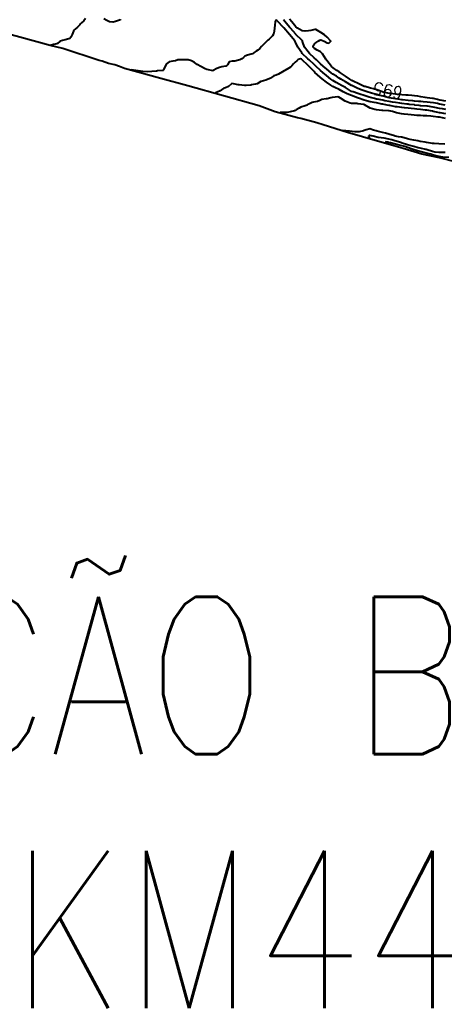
# Model space of a CAD drawing. Header units: metres. Extents: x 286371 to 293043, y 7462578 to 7466404.
# Drawn here: x 287804.7 to 287939.4, y 7464885.6 to 7465199.6 of the extents above; entities that cross this region are included whole.
import ezdxf
from ezdxf.enums import TextEntityAlignment as Align

# ---------------------------------------------------------------- set-up
doc = ezdxf.new("R2010")
doc.units = ezdxf.units.M
doc.header["$MEASUREMENT"] = 0
for name, color, linetype in [('Area', 45, 'Continuous'), ('Cotas', 45, 'Continuous'), ('Curvas de Nivel 1m', 11, 'Continuous'), ('Curvas de Nivel 5m', 15, 'Continuous'), ('TEXTO', 45, 'Continuous')]:
    doc.layers.add(name, color=color, linetype=linetype)
doc.styles.add('ROMANS', font='romans', dxfattribs={"height": 0.2})
doc.styles.add('Style-STANDARD', font='STANDARD.shx')

msp = doc.modelspace()

# ---------------------------------------------------------------- linework, layer by layer
at = {"layer": 'Area'}
msp.add_polyline3d([(287943.22, 7465154.34, 702.02), (287937.83, 7465155.72, 689.89), (287932.31, 7465156.87, 689.96), (287926.34, 7465158.7, 690.22), (287923.35, 7465159.58, 690.3), (287913.46, 7465162.36, 690.79), (287908.71, 7465163.8, 691.4), (287900.96, 7465166.17, 690.68), (287898.94, 7465166.81, 690.65), (287893.84, 7465168.17, 691.07), (287892.77, 7465168.4, 691.07), (287885.74, 7465170.3, 700.6), (287880.62, 7465172.28, 691.69), (287858, 7465178.59, 692.75), (287849.45, 7465180.9, 693.1), (287837.92, 7465184.09, 693.37), (287836.32, 7465184.7, 693.37), (287834.84, 7465185.23, 694.91), (287832.81, 7465185.71, 700.05), (287830.79, 7465186.41, 700.98), (287829.85, 7465186.63, 700.85), (287818.34, 7465190.46, 709.16), (287814.3, 7465191.39, 712.91), (287804.72, 7465194.1, 698.6), (287790, 7465197.99, 695.11)], dxfattribs=at)
at = {"layer": 'Curvas de Nivel 1m', "flags": 128}
for points, elevation in [([(287825.57, 7465199.95), (287825.05, 7465199.21), (287824.3, 7465198.6), (287823.98, 7465198.29), (287823.71, 7465197.97), (287823.03, 7465197.24), (287822.27, 7465196.57), (287821.96, 7465196.31), (287821.73, 7465196), (287821.34, 7465194.91), (287820.9, 7465194.01), (287820.59, 7465193.66), (287820.23, 7465193.49), (287819.07, 7465193.2), (287818.22, 7465192.98), (287817.54, 7465192.73), (287816.6, 7465192.08), (287816.4, 7465191.98), (287815.37, 7465191.71), (287814.64, 7465191.49)], 694), ([(287836.64, 7465199.78), (287836.55, 7465199.54), (287836.31, 7465199.42), (287835.09, 7465199.02), (287834.3, 7465198.78), (287833.19, 7465198.95), (287832.31, 7465199.32), (287831.37, 7465199.86)], 694), ([(287939.89, 7465171.09), (287938.83, 7465171.27), (287937.89, 7465171.44), (287936.4, 7465171.75), (287935.9, 7465171.84), (287934.06, 7465172.13), (287933.9, 7465172.14), (287931.96, 7465172.26), (287931.9, 7465172.27), (287931.86, 7465172.27), (287931.43, 7465172.32), (287930.05, 7465172.49), (287929.91, 7465172.51), (287928.22, 7465172.69), (287927.91, 7465172.72), (287927.53, 7465172.77), (287925.91, 7465172.96), (287925.29, 7465173.04), (287923.92, 7465173.26), (287922.97, 7465173.41), (287921.92, 7465173.6), (287920.55, 7465173.87), (287919.93, 7465174), (287918.1, 7465174.36), (287917.93, 7465174.4), (287917.21, 7465174.55), (287915.94, 7465174.86), (287915.54, 7465174.97), (287913.95, 7465175.49), (287912.63, 7465175.94), (287911.96, 7465176.17), (287910.44, 7465176.65), (287909.97, 7465176.83), (287909.6, 7465177.03), (287907.99, 7465178.01), (287906.78, 7465178.7), (287906.01, 7465179.14), (287905.06, 7465179.69), (287904.03, 7465180.32), (287903.41, 7465180.75), (287902.05, 7465181.83), (287900.88, 7465182.79), (287900.07, 7465183.5), (287898.66, 7465184.83), (287898.1, 7465185.36), (287896.52, 7465186.86), (287896.13, 7465187.22), (287894.31, 7465188.89), (287894.16, 7465189.06), (287892.92, 7465190.91), (287892.21, 7465192.49), (287891.97, 7465192.93), (287890.24, 7465194.95), (287888.48, 7465196.98), (287888.28, 7465197.21), (287886.55, 7465199.01), (287886.32, 7465199.22), (287885.94, 7465199.4), (287885.7, 7465199.02), (287885.61, 7465197.71), (287885.56, 7465197.03), (287885.42, 7465195.87), (287885.17, 7465195.03), (287884.84, 7465194.43), (287884.23, 7465193.79), (287883.83, 7465193.44), (287883.42, 7465193.06), (287882.2, 7465191.9), (287881.41, 7465191.1), (287880.81, 7465190.47), (287880.17, 7465189.91), (287879.71, 7465189.57), (287879.08, 7465189.13), (287878.53, 7465188.76), (287878.15, 7465188.6), (287876.99, 7465188.31), (287876.14, 7465187.98), (287875.67, 7465187.64), (287875.12, 7465187.19), (287874.49, 7465186.82), (287874.12, 7465186.7), (287872.91, 7465186.43), (287872.11, 7465186.38), (287871.1, 7465186.26), (287870.56, 7465185.26), (287870.34, 7465185.01), (287870.09, 7465184.89), (287868.79, 7465184.58), (287868.08, 7465184.46), (287867.25, 7465184.14), (287866.07, 7465183.41), (287866, 7465183.39), (287864.07, 7465183.74), (287863.48, 7465183.96), (287862.09, 7465184.72), (287861, 7465185.4), (287860.11, 7465185.98), (287859.18, 7465186.49), (287858.12, 7465186.83), (287857.55, 7465186.88), (287856.13, 7465186.89), (287854.82, 7465186.8), (287854.12, 7465186.57), (287853.26, 7465186.38), (287852.11, 7465186.18), (287851.22, 7465185.55), (287850.33, 7465183.82), (287850.21, 7465183.57), (287850.15, 7465183.5), (287850.07, 7465183.46), (287848.35, 7465183.32), (287848.07, 7465183.29), (287846.59, 7465183.1), (287845.3, 7465183.03), (287843.69, 7465183.13), (287840.07, 7465183.72)], 693), ([(287939.63, 7465172.48), (287937.91, 7465172.79), (287937.22, 7465172.93), (287935.92, 7465173.16), (287934.87, 7465173.32), (287933.92, 7465173.43), (287932.69, 7465173.54), (287931.92, 7465173.6), (287931.25, 7465173.66), (287929.93, 7465173.76), (287929.39, 7465173.81), (287927.93, 7465173.97), (287926.18, 7465174.17), (287925.93, 7465174.19), (287924.03, 7465174.44), (287923.93, 7465174.46), (287921.94, 7465174.83), (287921.51, 7465174.91), (287919.95, 7465175.29), (287918.92, 7465175.55), (287917.95, 7465175.81), (287916.26, 7465176.26), (287915.96, 7465176.35), (287915.28, 7465176.57), (287913.97, 7465177.02), (287913.35, 7465177.23), (287911.98, 7465177.75), (287910.03, 7465178.65), (287909.99, 7465178.67), (287909.95, 7465178.7), (287908.02, 7465179.82), (287906.59, 7465180.71), (287906.04, 7465181.06), (287905.17, 7465181.61), (287904.06, 7465182.32), (287903.46, 7465182.75), (287902.08, 7465183.87), (287901, 7465184.79), (287900.11, 7465185.62), (287898.87, 7465186.82), (287898.13, 7465187.53), (287896.67, 7465188.86), (287896.16, 7465189.35), (287895.05, 7465190.88), (287894.44, 7465192.66), (287894.38, 7465192.89), (287894.22, 7465193.14), (287892.28, 7465194.92), (287892.24, 7465194.96), (287890.54, 7465196.95), (287890.28, 7465197.26), (287888.84, 7465198.98), (287888.32, 7465199.6)], 694), ([(287939.87, 7465169.7), (287938.09, 7465170), (287937.87, 7465170.04), (287936.96, 7465170.24), (287935.88, 7465170.47), (287935.62, 7465170.52), (287933.88, 7465170.82), (287933.28, 7465170.9), (287931.89, 7465171.05), (287930.72, 7465171.17), (287929.89, 7465171.26), (287928.9, 7465171.36), (287927.89, 7465171.45), (287926.73, 7465171.56), (287925.89, 7465171.67), (287924.45, 7465171.88), (287923.9, 7465171.97), (287922.08, 7465172.3), (287921.9, 7465172.33), (287921.22, 7465172.48), (287919.91, 7465172.75), (287919.6, 7465172.81), (287917.91, 7465173.14), (287917.18, 7465173.28), (287915.92, 7465173.53), (287914.69, 7465173.81), (287913.93, 7465174.03), (287912.18, 7465174.62), (287911.94, 7465174.71), (287911.81, 7465174.75), (287909.95, 7465175.47), (287908.54, 7465176.09), (287907.96, 7465176.37), (287907.34, 7465176.69), (287905.98, 7465177.43), (287904.66, 7465178.07), (287904, 7465178.39), (287903.42, 7465178.75), (287902.02, 7465179.79), (287900.67, 7465180.79), (287900.04, 7465181.31), (287898.35, 7465182.83), (287898.07, 7465183.1), (287896.36, 7465184.86), (287896.1, 7465185.12), (287894.27, 7465186.89), (287894.13, 7465187.03), (287893.81, 7465187.22), (287893.04, 7465186.91), (287892.55, 7465186.49), (287892.11, 7465186.12), (287891.51, 7465185.53), (287891.02, 7465184.94), (287890.54, 7465184.49), (287890.08, 7465184.21), (287888.06, 7465182.99), (287886.81, 7465182.26), (287886.05, 7465182.02), (287885.31, 7465181.77), (287884.22, 7465181.05), (287884.12, 7465180.97), (287884.03, 7465180.9), (287882.76, 7465180.34), (287882.02, 7465180.19), (287881.19, 7465179.93), (287880.01, 7465179.22), (287879.93, 7465179.19), (287879.52, 7465179.12), (287878.24, 7465178.9), (287878, 7465178.85), (287876.47, 7465178.69), (287876, 7465178.72), (287874.3, 7465178.9), (287874, 7465178.93), (287872.5, 7465179.23), (287872, 7465179.29), (287871.96, 7465179.28), (287871.88, 7465179.24), (287870.89, 7465178.35), (287869.99, 7465178), (287869.44, 7465177.82), (287868.64, 7465177.28), (287868.25, 7465177.01), (287867.36, 7465176.61), (287866.84, 7465176.34)], 692), ([(287939.78, 7465168.26), (287937.85, 7465168.59), (287937.43, 7465168.65), (287935.85, 7465168.88), (287935.15, 7465168.97), (287933.86, 7465169.04), (287932.65, 7465169.1), (287931.86, 7465169.16), (287930.71, 7465169.19), (287929.86, 7465169.26), (287928.86, 7465169.37), (287927.86, 7465169.44), (287926.7, 7465169.56), (287925.86, 7465169.68), (287924.27, 7465170.04), (287923.87, 7465170.16), (287922.96, 7465170.46), (287921.88, 7465170.66), (287921.68, 7465170.68), (287919.88, 7465170.77), (287919.6, 7465170.79), (287917.88, 7465170.97), (287917.39, 7465171.03), (287915.89, 7465171.47), (287914.11, 7465172.59), (287913.91, 7465172.67), (287913.82, 7465172.68), (287911.91, 7465172.9), (287911.61, 7465172.93), (287909.91, 7465173.01), (287909.49, 7465173.08), (287907.92, 7465173.72), (287906.47, 7465174.71), (287905.94, 7465174.98), (287905.56, 7465175.1), (287903.94, 7465174.91), (287903.8, 7465174.88), (287903.37, 7465174.75), (287902.24, 7465174.47), (287901.94, 7465174.44), (287900.49, 7465174.24), (287899.93, 7465173.98), (287899.14, 7465173.6), (287897.92, 7465173.4), (287897.48, 7465173.28), (287896.57, 7465172.85), (287896.14, 7465172.63), (287895.91, 7465172.5), (287895.25, 7465172.22), (287893.9, 7465171.82), (287893.29, 7465171.52), (287892.39, 7465170.93), (287892.07, 7465170.74), (287891.88, 7465170.67), (287890.47, 7465170.36), (287889.54, 7465170.14), (287888.61, 7465170.07), (287887.33, 7465170.13)], 691), ([(287939.67, 7465157.38), (287938.83, 7465157.37), (287937.67, 7465157.38), (287936.4, 7465157.53), (287935.68, 7465157.73), (287933.95, 7465158.29), (287933.69, 7465158.38), (287933.57, 7465158.41), (287931.7, 7465158.75), (287931.15, 7465158.89), (287929.71, 7465159.33), (287928.44, 7465159.65), (287927.72, 7465159.85), (287926.06, 7465160.41), (287925.73, 7465160.53), (287925.55, 7465160.59), (287923.73, 7465161.14), (287922.78, 7465161.42), (287921.74, 7465161.68), (287920.32, 7465161.92), (287918.38, 7465162.21), (287916.8, 7465162.55), (287915.76, 7465162.84), (287915.51, 7465162.82), (287915.32, 7465162.57), (287915.66, 7465162.08)], 689), ([(287940.82, 7465155.79), (287938.89, 7465155.9), (287937.13, 7465156.24), (287935.66, 7465156.68), (287935.09, 7465156.84), (287934.1, 7465157.07), (287930.86, 7465157.95), (287929.55, 7465158.36), (287927.7, 7465159), (287926.83, 7465159.27), (287925.12, 7465159.72), (287922.34, 7465160.47), (287921.73, 7465160.64), (287921.52, 7465160.68), (287921.23, 7465160.73), (287920.88, 7465160.77), (287920.84, 7465160.7)], 688)]:
    msp.add_lwpolyline(points, dxfattribs=dict(at, elevation=elevation))
at = {"layer": 'Curvas de Nivel 5m', "flags": 128}
for points, elevation in [([(287939.93, 7465173.72), (287938.1, 7465174.05), (287937.93, 7465174.09), (287937.26, 7465174.23), (287935.94, 7465174.55), (287935.6, 7465174.6), (287933.94, 7465174.82), (287933.33, 7465174.9), (287931.95, 7465175.1), (287931.02, 7465175.26), (287929.95, 7465175.42), (287929.11, 7465175.52), (287927.95, 7465175.64), (287927.23, 7465175.67), (287925.95, 7465175.68), (287924.59, 7465175.8), (287923.96, 7465175.9), (287922.3, 7465176.13), (287921.96, 7465176.19), (287920.45, 7465176.5), (287919.97, 7465176.62), (287919.78, 7465176.69), (287917.98, 7465177.36), (287916.89, 7465177.64), (287915.98, 7465177.87), (287914.24, 7465178.34), (287913.99, 7465178.42), (287913.56, 7465178.6), (287912.01, 7465179.38), (287910.7, 7465179.97), (287910.03, 7465180.31), (287909.46, 7465180.66), (287908.05, 7465181.62), (287906.46, 7465182.71), (287906.07, 7465182.99), (287905.33, 7465183.47), (287904.09, 7465184.34), (287903.65, 7465184.75), (287902.12, 7465186.69), (287902.05, 7465186.78), (287901.83, 7465187.07), (287900.76, 7465188.8), (287900.16, 7465189.44), (287899.08, 7465189.91), (287898.18, 7465190.41), (287897.77, 7465190.84), (287897.77, 7465191.26), (287898.2, 7465191.94), (287898.7, 7465192.34), (287899.39, 7465192.82), (287899.9, 7465193.13), (287900.22, 7465193.21), (287901.27, 7465192.79), (287902.21, 7465192.24), (287902.78, 7465192.19), (287903.41, 7465192.76), (287902.23, 7465194.1), (287901.42, 7465194.79), (287900.26, 7465195.54), (287898.61, 7465196.49), (287898.27, 7465196.53), (287896.99, 7465196.13), (287896.26, 7465196.03), (287895.19, 7465195.95), (287894.26, 7465196.09), (287892.77, 7465196.92), (287892.28, 7465197.36), (287890.99, 7465198.94), (287890.32, 7465199.76)], 695), ([(287939.6, 7465160.08), (287937.71, 7465160.13), (287936.13, 7465160.26), (287935.72, 7465160.31), (287935.68, 7465160.31), (287933.73, 7465160.64), (287933.33, 7465160.7), (287931.73, 7465160.95), (287930.98, 7465161.09), (287929.74, 7465161.3), (287928.57, 7465161.55), (287927.74, 7465161.76), (287925.92, 7465162.24), (287925.75, 7465162.28), (287924.89, 7465162.43), (287923.76, 7465162.61), (287923.55, 7465162.66), (287921.77, 7465163.24), (287920.72, 7465163.54), (287919.77, 7465163.78), (287918.12, 7465164.19), (287917.78, 7465164.28), (287916.92, 7465164.55), (287915.79, 7465164.88), (287915.48, 7465164.87), (287914.62, 7465164.58), (287913.99, 7465164.38), (287913.78, 7465164.31), (287912.37, 7465164.02), (287910.99, 7465164.03), (287909.28, 7465164.16), (287907.14, 7465164.35)], 690)]:
    msp.add_lwpolyline(points, dxfattribs=dict(at, elevation=elevation))

# ---------------------------------------------------------------- texts
at = {"layer": 'Cotas', "style": 'Style-STANDARD'}
msp.add_text('695', height=4, rotation=168.9424, dxfattribs=at).set_placement((287921.5, 7465177.02, 695), align=Align.MIDDLE_CENTER)
at = {"layer": 'TEXTO', "style": 'ROMANS', "width": 0.8}
for s, p in [('ESTAÇÃO BOA VISTA', (287653.06, 7464966.29)), ('KM44+000', (287801.91, 7464885.58))]:
    msp.add_text(s, height=50, dxfattribs=at).set_placement(p)

doc.saveas('drawing.dxf')
